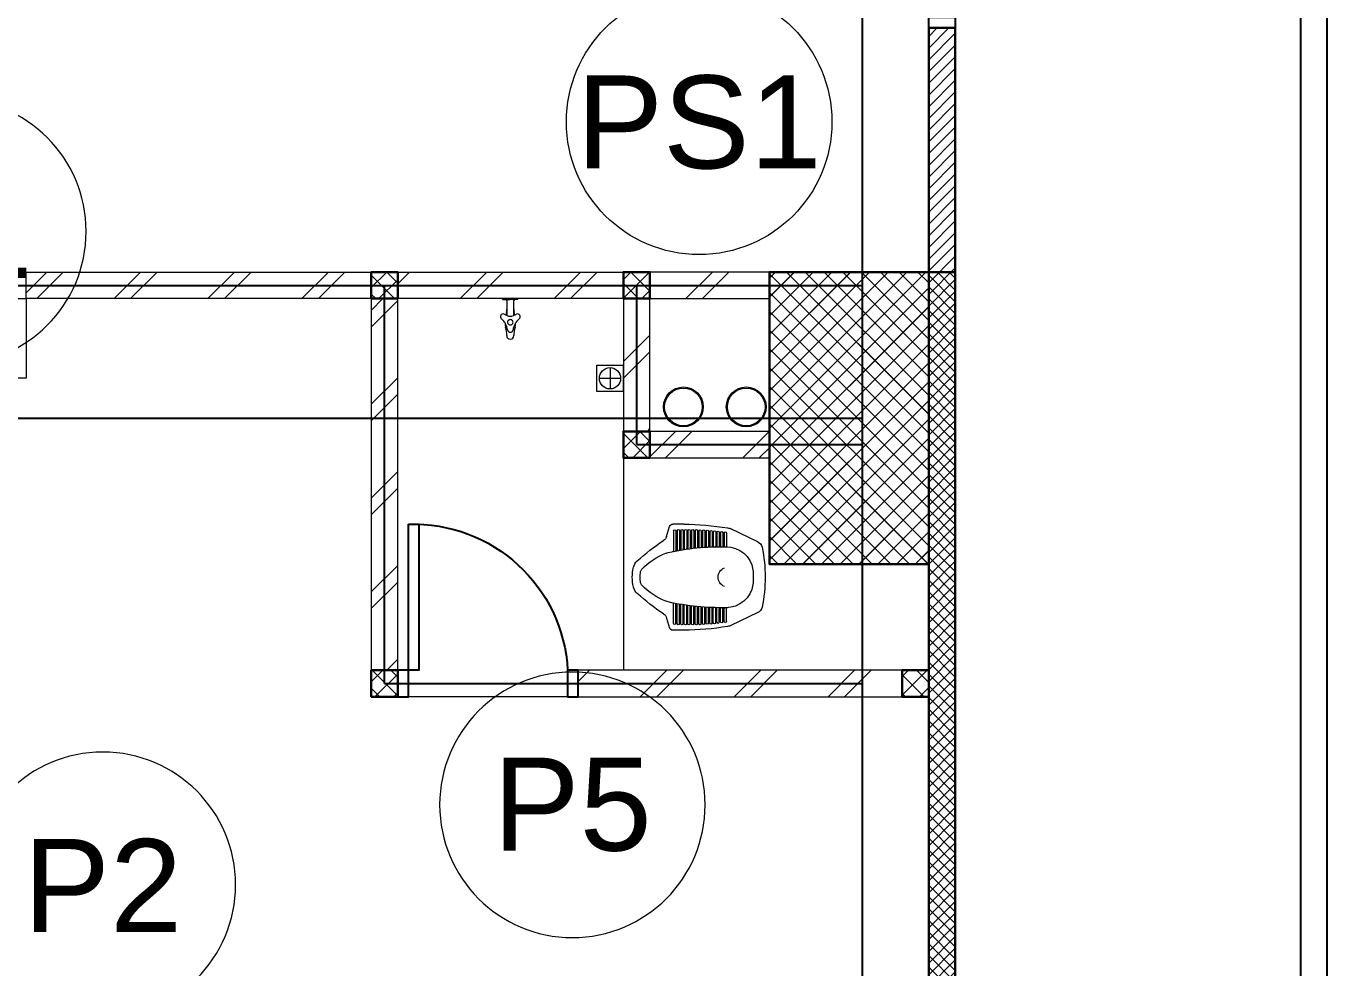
# Model space of a CAD drawing. Header units: millimetres. Extents: x -108 to 357, y -17 to 192.
# Drawn here: x 192.424 to 197.324, y 3.424 to 6.973 of the extents above; entities that cross this region are included whole.
import ezdxf
from ezdxf.enums import TextEntityAlignment as Align

# ---------------------------------------------------------------- set-up
doc = ezdxf.new("R2010")
doc.units = ezdxf.units.MM
for name, color, linetype, lineweight in [('ars', 11, 'Continuous', 0), ('KOL', 1, 'Continuous', 30), ('KOLOM', 4, 'Continuous', 9), ('lan', 7, 'Continuous', 15), ('NOT', 7, 'Continuous', 20), ('SANITAIR', 15, 'Continuous', 9), ('tem', 5, 'Continuous', 20)]:
    doc.layers.add(name, color=color, linetype=linetype, lineweight=lineweight)
doc.layers.add('as', color=1, linetype='Continuous', plot=False)
doc.layers.add('Kusen', color=30, linetype='Continuous')
doc.styles.add('S', font='simplex', dxfattribs={"width": 0.75})
doc.styles.get("Standard").update_dxf_attribs({"font": 'arial.ttf'})

# ---------------------------------------------------------------- blocks, each defined once
blk = doc.blocks.new('k1')
at = {"layer": 'ars'}
h = blk.add_hatch(dxfattribs=at)
h.set_pattern_fill('_USER', color=256, scale=0.05, angle=45, double=1, pattern_type=0)
h.set_pattern_definition([(45, (0, -5), (-0.03535534, 0.03535534), []), (135, (0, -5), (-0.03535534, -0.03535534), [])])
h.paths.add_polyline_path([(-0.3, -0.55), (0.3, -0.55), (0.3, 0.55), (-0.3, 0.55)])
at = {"layer": 'KOL'}
blk.add_lwpolyline([(-0.3, -0.55), (0.3, -0.55), (0.3, 0.55), (-0.3, 0.55)], close=True, dxfattribs=at)
blk = doc.blocks.new('KRAN ATAS')
for p, q in [((-0.0198, 0), (0, 0)), ((-0.0198, -0.0015), (-0.0198, 0)), ((0.0198, 0), (0, 0)), ((0.0198, -0.0015), (0.0198, 0)), ((-0.0193, -0.002), (0, -0.002)), ((-0.0087, -0.006), (-0.0087, -0.0441)), ((0.0193, -0.002), (0, -0.002)), ((0.0087, -0.006), (0.0087, -0.0441))]:
    blk.add_line(p, q)
for centre, radius, start, end in [((-0.0193, -0.0015), 0.0005, 180, 270), ((-0.0127, -0.006), 0.004, 0, 90), ((-0.0388, -0.0275), 0.03, 343.7486, 0), ((0.0127, -0.006), 0.004, 90, 180), ((0.0388, -0.0275), 0.03, 180, 196.2514), ((0.0193, -0.0015), 0.0005, 270, 0), ((-0.0191, -0.047), 0.00682, 147.2603, 232.4214), ((-0.0188, -0.0464), 0.00682, 67.5786, 152.7397), ((-0.0514, -0.0871), 0.0447, 7.4918, 50.9581), ((0, -0.0187), 0.0268, 232.9628, 307.0372), ((0.0743, -0.0604), 0.0878, 182.0552, 189.0251), ((0.0743, -0.0604), 0.0878, 163.7486, 168.4446), ((-0.0004, -0.0613), 0.0068, 86.5771, 273.4229), ((0.0004, -0.0613), 0.0068, 266.5771, 93.4229), ((0.0514, -0.0871), 0.0447, 129.0419, 172.5082), ((-0.0743, -0.0604), 0.0878, 11.5554, 16.2514), ((-0.0743, -0.0604), 0.0878, 350.9749, 357.9448), ((0.0188, -0.0464), 0.00682, 27.2603, 112.4214), ((0.0191, -0.047), 0.00682, 307.5786, 32.7397), ((-0.0892, -0.0965), 0.08, 0.3555, 16.2023), ((-0.0004, -0.0965), 0.0088, 176.8553, 272.6444), ((-0.0003, -0.0804), 0.00682, 187.5786, 272.7397), ((0.0003, -0.0804), 0.00682, 267.2603, 352.4214), ((0.0004, -0.0965), 0.0088, 267.3556, 3.1447), ((0.0892, -0.0965), 0.08, 163.7977, 179.6445)]:
    blk.add_arc(centre, radius, start, end)
blk = doc.blocks.new('AVOOR')
blk.add_lwpolyline([(-21.8185, -71.5914), (-21.9185, -71.5914), (-21.9185, -71.4914), (-21.8185, -71.4914)], close=True)
for points in [[(-21.8685, -71.5014), (-21.8685, -71.5814)], [(-21.9085, -71.5414), (-21.8285, -71.5414)]]:
    blk.add_lwpolyline(points)
blk.add_circle((-21.8685, -71.5414), 0.04)
blk = doc.blocks.new('CL J D')
for p, q in [((0.0275, 0.1273), (0.1283, 0.1756)), ((0.145, 0.1598), (0.145, 0.1109)), ((0.1539, 0.1598), (0.1539, 0.1111)), ((0.1587, 0.1615), (0.1587, 0.1111)), ((0.1676, 0.1615), (0.1676, 0.1111)), ((0.1723, 0.1631), (0.1723, 0.1111)), ((0.1812, 0.1631), (0.1812, 0.1109)), ((0.186, 0.1645), (0.186, 0.1109)), ((0.1949, 0.1645), (0.1949, 0.1105)), ((0.1996, 0.1657), (0.1996, 0.1105)), ((0.2085, 0.1657), (0.2085, 0.11)), ((0.2133, 0.1667), (0.2133, 0.11)), ((0.2222, 0.1667), (0.2222, 0.1092)), ((0.2269, 0.1676), (0.2269, 0.1092)), ((0.2358, 0.1676), (0.2358, 0.1082)), ((0.2406, 0.1682), (0.2406, 0.1082)), ((0.2495, 0.1682), (0.2495, 0.107)), ((0.2542, 0.1687), (0.2542, 0.107)), ((0.2631, 0.1687), (0.2631, 0.1056)), ((0.2679, 0.169), (0.2679, 0.1056)), ((0.2768, 0.169), (0.2768, 0.104)), ((0.2815, 0.1692), (0.2815, 0.104)), ((0.2904, 0.1692), (0.2904, 0.1022)), ((0.2952, 0.1691), (0.2952, 0.1022)), ((0.3041, 0.1691), (0.3041, 0.1003)), ((0.306, 0.1938), (0.3479, 0.1938)), ((0.3088, 0.1689), (0.3088, 0.1003)), ((0.3177, 0.1689), (0.3177, 0.0981)), ((0.3225, 0.1685), (0.3225, 0.0981)), ((0.3314, 0.1685), (0.3314, 0.0957)), ((0.3361, 0.1679), (0.3361, 0.0957)), ((0.345, 0.1679), (0.345, 0.093)), ((0.3709, 0.1476), (0.3594, 0.1853)), ((0.0275, -0.1398), (0.1283, -0.188)), ((0.145, -0.1722), (0.145, -0.1234)), ((0.1539, -0.1722), (0.1539, -0.1236)), ((0.1587, -0.174), (0.1587, -0.1236)), ((0.1676, -0.174), (0.1676, -0.1236)), ((0.1723, -0.1756), (0.1723, -0.1236)), ((0.1812, -0.1756), (0.1812, -0.1234)), ((0.186, -0.177), (0.186, -0.1234)), ((0.1949, -0.177), (0.1949, -0.123)), ((0.1996, -0.1782), (0.1996, -0.123)), ((0.2085, -0.1782), (0.2085, -0.1224)), ((0.2133, -0.1792), (0.2133, -0.1224)), ((0.2222, -0.1792), (0.2222, -0.1216)), ((0.2269, -0.18), (0.2269, -0.1216)), ((0.2358, -0.18), (0.2358, -0.1206)), ((0.2406, -0.1807), (0.2406, -0.1206)), ((0.2495, -0.1807), (0.2495, -0.1195)), ((0.2542, -0.1812), (0.2542, -0.1195)), ((0.2631, -0.1812), (0.2631, -0.1181)), ((0.2679, -0.1815), (0.2679, -0.1181)), ((0.2768, -0.1815), (0.2768, -0.1165)), ((0.2815, -0.1816), (0.2815, -0.1165)), ((0.2904, -0.1816), (0.2904, -0.1147)), ((0.2952, -0.1816), (0.2952, -0.1147)), ((0.3041, -0.1816), (0.3041, -0.1127)), ((0.3088, -0.1813), (0.3088, -0.1127)), ((0.3177, -0.1813), (0.3177, -0.1105)), ((0.3225, -0.1809), (0.3225, -0.1105)), ((0.3314, -0.1809), (0.3314, -0.1081)), ((0.3361, -0.1803), (0.3361, -0.1081)), ((0.345, -0.1803), (0.345, -0.1055)), ((0.3709, -0.16), (0.3594, -0.1977)), ((0.306, -0.2062), (0.3479, -0.2062))]:
    blk.add_line(p, q)
for centre, radius, start, end in [((0.1462, 0.1381), 0.0415, 97.4366, 115.5884), ((0.3183, -0.8979), 1.0917, 90.6447, 99.3564), ((0.1495, 0.1598), 0.00445, 0, 180), ((0.1631, 0.1615), 0.00445, 0, 180), ((0.1768, 0.1631), 0.00445, 0, 180), ((0.1904, 0.1645), 0.00445, 0, 180), ((0.2041, 0.1657), 0.00445, 0, 180), ((0.2177, 0.1667), 0.00445, 0, 180), ((0.2314, 0.1676), 0.00445, 0, 180), ((0.245, 0.1682), 0.00445, 0, 180), ((0.2587, 0.1687), 0.00445, 0, 180), ((0.2723, 0.169), 0.00445, 0, 180), ((0.286, 0.1692), 0.00445, 0, 180), ((0.2996, 0.1691), 0.00445, 0, 180), ((0.3133, 0.1689), 0.00445, 0, 180), ((0.3269, 0.1685), 0.00445, 0, 180), ((0.3406, 0.1679), 0.00445, 0, 180), ((0.3479, 0.1818), 0.012, 16.9837, 90), ((0.3992, 0.1563), 0.0297, 196.9837, 236.587), ((0.5098, 0), 0.5098, 167.907, 180.7001), ((0.0403, 0.1006), 0.0297, 115.5884, 167.907), ((0.1458, 0.0077), 0.1009, 89.3646, 171.9631), ((0.1427, 0.1109), 0.00237, 271.7186, 0), ((0.1639, -0.8282), 0.9369, 77.6038, 91.0419), ((0.1563, 0.1111), 0.00237, 180, 0), ((0.17, 0.1111), 0.00237, 180, 0), ((0.1836, 0.1109), 0.00237, 180, 0), ((0.1973, 0.1105), 0.00237, 180, 0), ((0.2109, 0.11), 0.00237, 180, 0), ((0.2246, 0.1092), 0.00237, 180, 0), ((0.2382, 0.1082), 0.00237, 180, 0), ((0.2519, 0.107), 0.00237, 180, 0), ((0.2655, 0.1056), 0.00237, 180, 0), ((0.2792, 0.104), 0.00237, 180, 0), ((0.2928, 0.1022), 0.00237, 180, 0), ((0.3064, 0.1003), 0.00237, 180, 0), ((0.3201, 0.0981), 0.00237, 180, 0), ((-0.0629, -0.5443), 0.8096, 47.7542, 56.587), ((0.3337, 0.0957), 0.00237, 180, 0), ((0.3474, 0.093), 0.00237, 180, 258.7357), ((0.3518, 0.0291), 0.0593, 68.9695, 77.1263), ((0.2831, -0.1497), 0.2509, 43.8785, 68.9695), ((0.4495, 0.0199), 0.0475, 13.4838, 47.7542), ((0.1995, 0.0001), 0.1551, 171.9445, 182.3259), ((0.1409, -0.0052), 0.0359, 358.3993, 69.7102), ((0.4511, 0.0118), 0.0178, 9.3054, 43.8785), ((0.3402, -0.0063), 0.1302, 0.0418, 9.3054), ((0.3402, -0.0063), 0.1598, 0.034, 13.4838), ((0.5098, -0.0125), 0.5098, 179.2999, 192.093), ((0.1995, -0.0125), 0.1551, 177.6741, 188.0555), ((0.1458, -0.0202), 0.1009, 188.0369, 270.6354), ((0.1409, -0.0072), 0.0359, 290.2898, 1.6007), ((0.2831, 0.1372), 0.2509, 291.0305, 316.1215), ((0.4511, -0.0243), 0.0178, 316.1215, 350.6946), ((0.3402, -0.0061), 0.1302, 350.6946, 359.9582), ((0.4495, -0.0323), 0.0475, 312.2458, 346.5162), ((0.3402, -0.0061), 0.1598, 346.5162, 359.966), ((0.3518, -0.0415), 0.0593, 282.8737, 291.0305), ((-0.0629, 0.5318), 0.8096, 303.413, 312.2458), ((0.0403, -0.113), 0.0297, 192.093, 244.4116), ((0.1427, -0.1234), 0.00237, 0, 88.2814), ((0.1639, 0.8157), 0.9369, 268.9581, 282.3962), ((0.1563, -0.1236), 0.00237, 0, 180), ((0.17, -0.1236), 0.00237, 0, 180), ((0.1836, -0.1234), 0.00237, 0, 180), ((0.1973, -0.123), 0.00237, 0, 180), ((0.2109, -0.1224), 0.00237, 0, 180), ((0.2246, -0.1216), 0.00237, 0, 180), ((0.2382, -0.1206), 0.00237, 0, 180), ((0.2519, -0.1195), 0.00237, 0, 180), ((0.2655, -0.1181), 0.00237, 0, 180), ((0.2792, -0.1165), 0.00237, 0, 180), ((0.2928, -0.1147), 0.00237, 0, 180), ((0.3064, -0.1127), 0.00237, 0, 180), ((0.3201, -0.1105), 0.00237, 0, 180), ((0.3337, -0.1081), 0.00237, 0, 180), ((0.3474, -0.1055), 0.00237, 101.2643, 180), ((0.3992, -0.1687), 0.0297, 123.413, 163.0163), ((0.1462, -0.1506), 0.0415, 244.4116, 262.5634), ((0.3183, 0.8854), 1.0917, 260.6436, 269.3553), ((0.1495, -0.1722), 0.00445, 180, 0), ((0.1631, -0.174), 0.00445, 180, 0), ((0.1768, -0.1756), 0.00445, 180, 0), ((0.1904, -0.177), 0.00445, 180, 0), ((0.2041, -0.1782), 0.00445, 180, 0), ((0.2177, -0.1792), 0.00445, 180, 0), ((0.2314, -0.18), 0.00445, 180, 0), ((0.245, -0.1807), 0.00445, 180, 0), ((0.2587, -0.1812), 0.00445, 180, 0), ((0.2723, -0.1815), 0.00445, 180, 0), ((0.286, -0.1816), 0.00445, 180, 0), ((0.2996, -0.1816), 0.00445, 180, 0), ((0.3133, -0.1813), 0.00445, 180, 0), ((0.3269, -0.1809), 0.00445, 180, 0), ((0.3406, -0.1803), 0.00445, 180, 0), ((0.3479, -0.1942), 0.012, 270, 343.0163)]:
    blk.add_arc(centre, radius, start, end)
blk = doc.blocks.new('P.60')
at = {"layer": 'Kusen'}
for points in [[(1472.8348, 997.5354), (1472.8748, 997.5354), (1472.8748, 997.4354), (1472.8348, 997.4354)], [(1473.4748, 997.5354), (1473.5148, 997.5354), (1473.5148, 997.4354), (1473.4748, 997.4354)], [(1472.8748, 996.8854), (1472.9148, 996.8854), (1472.9148, 997.4354), (1472.8748, 997.4354)]]:
    blk.add_lwpolyline(points, close=True, dxfattribs=at)
blk.add_arc((1472.8948, 997.4658), 0.5808, 268.0266, 356.9943, dxfattribs=at)
blk = doc.blocks.new('K 10.10')
at = {"layer": 'ars'}
h = blk.add_hatch(dxfattribs=at)
h.set_pattern_fill('_USER', color=256, scale=0.05, angle=45, double=1, pattern_type=0)
h.set_pattern_definition([(45, (0, 0), (-0.035355339, 0.035355339), []), (135, (0, 0), (-0.035355339, -0.035355339), [])])
h.paths.add_polyline_path([(1560.5383, 1380.4069), (1560.6383, 1380.4069), (1560.6383, 1380.5069), (1560.5383, 1380.5069)])
at = {"layer": 'KOL'}
blk.add_lwpolyline([(1560.5383, 1380.4069), (1560.6383, 1380.4069), (1560.6383, 1380.5069), (1560.5383, 1380.5069)], close=True, dxfattribs=at)
blk = doc.blocks.new('A-2')
at = {"layer": 'ars'}
h = blk.add_hatch(dxfattribs=at)
h.set_pattern_fill('ANSI31', color=256, scale=0.25, angle=180, style=0)
h.set_pattern_definition([(45, (37.91715, 6.66774), (-0.02209709, 0.02209709), [])])
h.paths.add_polyline_path([(37.3172, 0.8677), (37.8172, 0.8677), (37.9172, 0.8677), (37.9172, 7.5877), (37.8172, 7.5877), (37.8172, 0.9677), (37.3172, 0.9677)])
h = blk.add_hatch(dxfattribs=at)
h.set_pattern_fill('TEMBOK', color=256, scale=0.25)
h.set_pattern_definition([(45, (2.87994, -2.5569), (-0.1767767, 0.1767767), []), (45, (2.94244, -2.5569), (-0.1767767, 0.1767767), [])])
h.paths.add_polyline_path([(34.4172, 6.6677), (35.7172, 6.6677), (35.7172, 6.5677), (34.4172, 6.5677)])
h = blk.add_hatch(dxfattribs=at)
h.set_pattern_fill('TEMBOK', color=256, scale=0.25)
h.set_pattern_definition([(45, (3.82994, -2.5569), (-0.1767767, 0.1767767), []), (45, (3.89244, -2.5569), (-0.1767767, 0.1767767), [])])
h.paths.add_polyline_path([(35.8172, 6.6677), (36.6672, 6.6677), (36.6672, 6.5677), (35.8172, 6.5677)])
h = blk.add_hatch(dxfattribs=at)
h.set_pattern_fill('TEMBOK', color=256, scale=0.25)
h.set_pattern_definition([(45, (4.67994, -2.5569), (-0.1767767, 0.1767767), []), (45, (4.74244, -2.5569), (-0.1767767, 0.1767767), [])])
h.paths.add_polyline_path([(36.7672, 6.6677), (37.2172, 6.6677), (37.2172, 6.5677), (36.7672, 6.5677)])
h = blk.add_hatch(dxfattribs=at)
h.set_pattern_fill('ANSI31', color=256, scale=0.25, angle=180, style=0)
h.set_pattern_definition([(135, (-37.18285, 6.66774), (0.022097087, 0.022097087), [])])
h.paths.add_polyline_path([(37.3172, 0.8677), (37.8172, 0.8677), (37.9172, 0.8677), (37.9172, 6.6677), (37.8172, 6.6677), (37.8172, 0.9677), (37.3172, 0.9677)])
h = blk.add_hatch(dxfattribs=at)
h.set_pattern_fill('TEMBOK', color=256, scale=0.25)
h.set_pattern_definition([(45, (1.99994, -5.1569), (-0.1767767, 0.1767767), []), (45, (2.06244, -5.1569), (-0.1767767, 0.1767767), [])])
h.paths.add_polyline_path([(35.8172, 6.5677), (35.7172, 6.5677), (35.7172, 5.1677), (35.8172, 5.1677)])
h = blk.add_hatch(dxfattribs=at)
h.set_pattern_fill('TEMBOK', color=256, scale=0.25)
h.set_pattern_definition([(45, (2.94994, -6.0569), (-0.1767767, 0.1767767), []), (45, (3.01244, -6.0569), (-0.1767767, 0.1767767), [])])
h.paths.add_polyline_path([(36.7672, 6.5677), (36.6672, 6.5677), (36.6672, 6.0677), (36.7672, 6.0677)])
h = blk.add_hatch(dxfattribs=at)
h.set_pattern_fill('TEMBOK', color=256, scale=0.25)
h.set_pattern_definition([(45, (4.67994, -1.9569), (-0.1767767, 0.1767767), []), (45, (4.74244, -1.9569), (-0.1767767, 0.1767767), [])])
h.paths.add_polyline_path([(36.7672, 6.0677), (37.2172, 6.0677), (37.2172, 5.9677), (36.7672, 5.9677)])
h = blk.add_hatch(dxfattribs=at)
h.set_pattern_fill('TEMBOK', color=256, scale=0.25)
h.set_pattern_definition([(45, (4.67994, -1.0569), (-0.1767767, 0.1767767), []), (45, (4.74244, -1.0569), (-0.1767767, 0.1767767), [])])
h.paths.add_polyline_path([(36.4972, 5.1677), (37.7172, 5.1677), (37.7172, 5.0677), (36.4972, 5.0677)])
for p, q in [((39.3172, 17.0677), (39.3172, -0.2323)), ((39.2172, 16.7677), (39.2172, 0.4677))]:
    blk.add_line(p, q)
for centre, radius in [((36.8931, 6.1599), 0.075), ((36.8931, 6.1599), 0.071), ((37.1297, 6.1599), 0.075), ((37.1297, 6.1599), 0.071)]:
    blk.add_circle(centre, radius, dxfattribs=at)
at = {"layer": 'as'}
for p, q in [((37.5672, 1.1177), (37.5672, 14.2177)), ((34.3672, 6.6177), (37.5672, 6.6177)), ((35.7672, 5.1177), (35.7672, 6.6177)), ((36.7172, 6.0177), (36.7172, 6.6177)), ((-36.8328, 6.1177), (37.5672, 6.1177)), ((36.7172, 6.0177), (37.5672, 6.0177)), ((35.7672, 5.1177), (37.5672, 5.1177))]:
    blk.add_line(p, q, dxfattribs=at)
at = {"layer": 'KOL'}
for points in [[(37.3172, 0.8677), (37.8172, 0.8677), (37.9172, 0.8677), (37.9172, 7.5877), (37.8172, 7.5877), (37.8172, 0.9677), (37.3172, 0.9677), (37.3172, 0.8677)], [(37.3172, 0.8677), (37.8172, 0.8677), (37.9172, 0.8677), (37.9172, 6.6677), (37.8172, 6.6677), (37.8172, 0.9677), (37.3172, 0.9677), (37.3172, 0.8677)]]:
    blk.add_lwpolyline(points, dxfattribs=at)
at = {"layer": 'Kusen'}
blk.add_lwpolyline([(37.9172, 7.6277), (37.9172, 7.5877), (37.8172, 7.5877), (37.8172, 7.6277)], close=True, dxfattribs=at)
at = {"layer": 'lan'}
for p, q in [((36.6672, 5.9677), (36.6672, 5.1677)), ((36.4572, 5.0677), (35.8572, 5.0677))]:
    blk.add_line(p, q, dxfattribs=at)
at = {"layer": 'tem'}
for points in [[(34.4172, 6.6677), (35.7172, 6.6677), (35.7172, 6.5677), (34.4172, 6.5677)], [(35.8172, 6.6677), (36.6672, 6.6677), (36.6672, 6.5677), (35.8172, 6.5677)], [(37.2172, 6.6677), (36.7672, 6.6677), (36.7672, 6.5677), (37.2172, 6.5677)], [(34.3172, 6.5677), (34.4172, 6.5677), (34.4172, 6.2677), (34.3172, 6.2677)], [(35.8172, 6.5677), (35.7172, 6.5677), (35.7172, 5.1677), (35.8172, 5.1677)], [(36.7672, 6.5677), (36.6672, 6.5677), (36.6672, 6.0677), (36.7672, 6.0677)], [(36.7672, 5.9677), (37.2172, 5.9677), (37.2172, 6.0677), (36.7672, 6.0677)], [(36.4972, 5.0677), (37.7172, 5.0677), (37.7172, 5.1677), (36.4972, 5.1677)]]:
    blk.add_lwpolyline(points, close=True, dxfattribs=at)
at = {"layer": 'KOL'}
blk.add_blockref('k1', (37.5172, 6.1177), dxfattribs=at)
at = {"layer": 'KOL', "xscale": -1}
blk.add_blockref('k1', (37.5172, 6.1177), dxfattribs=at)
at = {"layer": 'KOLOM', "extrusion": (0, 0, -1), "zscale": -1}
for p in [(-1596.3555, -1373.8392), (-1597.3055, -1373.8392), (-1597.3055, -1374.4392), (-1596.3555, -1375.3392)]:
    blk.add_blockref('K 10.10', p, dxfattribs=at)
at = {"layer": 'KOLOM', "extrusion": (0, 0, -1), "xscale": -1, "zscale": -1}
blk.add_blockref('K 10.10', (1522.8212, -1375.3392), dxfattribs=at)
at = {"layer": 'Kusen', "xscale": -1, "rotation": 180}
blk.add_blockref('P.60', (-1437.0176, 1002.6031), dxfattribs=at)
at = {"layer": 'SANITAIR', "extrusion": (0, 0, -1), "xscale": -1.450644103627577, "yscale": 1.450644103627577, "zscale": -1.450644103627577, "rotation": 359.9613440846884}
blk.add_blockref('KRAN ATAS', (-36.2411, 6.5677), dxfattribs=at)
at = {"layer": 'SANITAIR'}
blk.add_blockref('AVOOR', (58.4853, 77.8091), dxfattribs=at)
at = {"layer": 'SANITAIR', "extrusion": (0, 0, -1), "zscale": -1}
blk.add_blockref('CL J D', (-37.2007, 5.5245), dxfattribs=at)
blk = doc.blocks.new('NAV')
blk.add_circle((0, -0.4), 0.4)
at = {"style": 'S', "width": 0.75, "flags": 4}
blk.add_attdef('AV', text='', height=0.3, dxfattribs=at).set_placement((0, -0.4), align=Align.MIDDLE)

msp = doc.modelspace()

# ---------------------------------------------------------------- block references
msp.add_blockref('A-2', (158.00671, -0.62199))
at = {"layer": 'NOT'}
ref = msp.add_blockref('NAV', (194.95923, 7.11159), dxfattribs=dict(at, xscale=1.25, yscale=1.25, zscale=1.25, rotation=359.9999999999783))
ref.add_attrib('AV', 'PS1', dxfattribs={"layer": '0', "height": 0.35, "rotation": 360, "flags": 4}).set_placement((194.95923, 6.61159), align=Align.MIDDLE)
ref = msp.add_blockref('NAV', (192.15032, 6.69891), dxfattribs=dict(at, xscale=-1.25, yscale=1.25, zscale=1.25))
ref.add_attrib('AV', 'P1', dxfattribs={"layer": '0', "height": 0.35, "flags": 4}).set_placement((192.15032, 6.19891), align=Align.MIDDLE)
ref = msp.add_blockref('NAV', (194.48183, 4.53873), dxfattribs=dict(at, xscale=-1.25, yscale=1.25, zscale=1.25))
ref.add_attrib('AV', 'P5', dxfattribs={"layer": '0', "height": 0.35, "flags": 4}).set_placement((194.48183, 4.03873), align=Align.MIDDLE)
ref = msp.add_blockref('NAV', (192.71308, 4.23748), dxfattribs=dict(at, xscale=-1.25, yscale=1.25, zscale=1.25))
ref.add_attrib('AV', 'P2', dxfattribs={"layer": '0', "height": 0.35, "flags": 4}).set_placement((192.71308, 3.73748), align=Align.MIDDLE)

doc.saveas('drawing.dxf')
